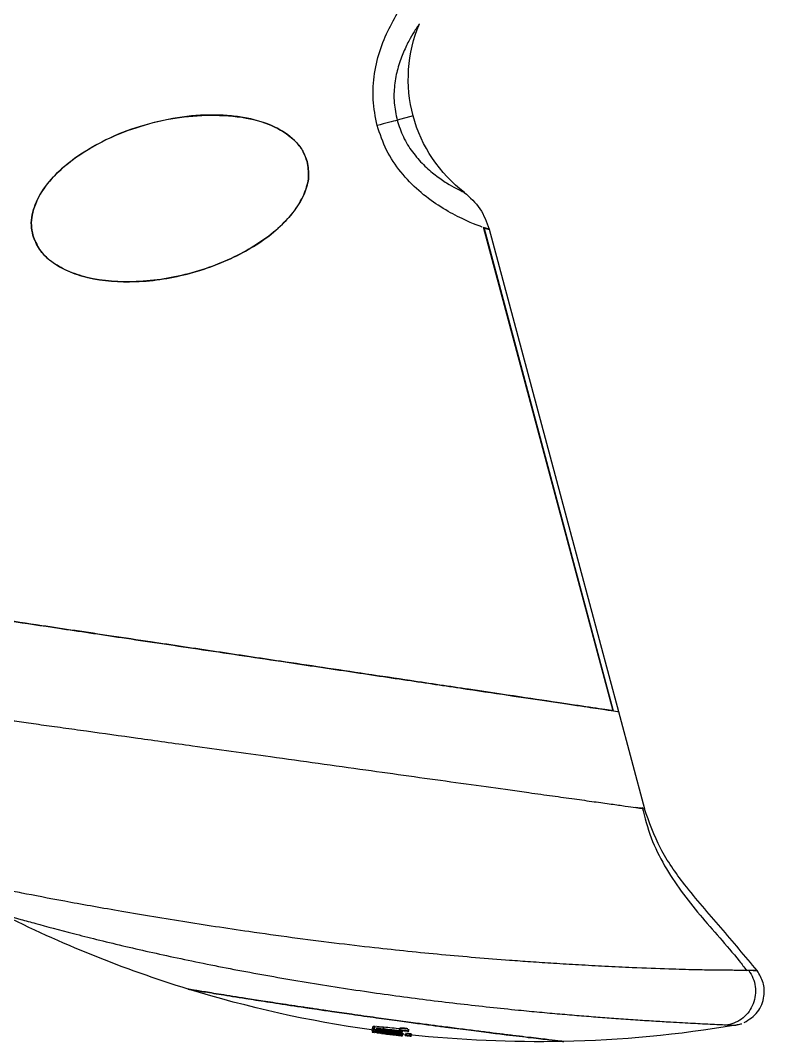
# Model space of a CAD drawing. Header units: millimetres. Extents: x 694231 to 734331, y 4486031 to 4541543.
# Drawn here: x 713340.2297 to 713340.2873, y 4487264.4363 to 4487264.5155 of the extents above; entities that cross this region are included whole.
import ezdxf

# ---------------------------------------------------------------- set-up
doc = ezdxf.new("R2010")
doc.units = ezdxf.units.MM

# ---------------------------------------------------------------- blocks, each defined once
blk = doc.blocks.new('ERER')
at = {"color": 7, "linetype": 'Continuous', "lineweight": 25}
for p, q in [((2599.03894081127, 998.9240622319027), (2599.038953734652, 998.9241104797841)), ((2599.024151932995, 998.9232827581437), (2599.024145289109, 998.9233298297908)), ((2599.024217371289, 998.9232533827297), (2599.024216532208, 998.9232585439447)), ((2599.024234771581, 998.923114696999), (2599.024229789295, 998.9231504633597)), ((2599.024562724841, 998.9231706279587), (2599.024559784224, 998.9231919019396)), ((2599.024625929113, 998.923329188754), (2599.024622059412, 998.9233571299837)), ((2599.025339098223, 998.9234345992885), (2599.025336326104, 998.9234555813133)), ((2599.025378779791, 998.92337633355), (2599.02537096985, 998.9234384035092)), ((2599.026125380908, 998.9235079605099), (2599.026121819148, 998.9235370513982)), ((2599.02631315663, 998.9231981294653), (2599.026330684439, 998.9230497834741)), ((2599.026437622208, 998.9235771090254), (2599.026496624128, 998.9235743867615)), ((2599.026444319662, 998.9234952209594), (2599.026438341985, 998.92354754427)), ((2599.026439489365, 998.9234744240972), (2599.02662995171, 998.9234962208626)), ((2599.02645041737, 998.9231908590158), (2599.026449625695, 998.9231971182373)), ((2599.026467189461, 998.9234276352323), (2599.026513767881, 998.9234255265834)), ((2599.026604157043, 998.9232110148128), (2599.026602863513, 998.9232218512753)), ((2599.027033011473, 998.9236132390853), (2599.027031111214, 998.9236310257007)), ((2599.02716270086, 998.9236477351866), (2599.027162336891, 998.9236519052598)), ((2599.027165454004, 998.9236239187902), (2599.027162990796, 998.9236460531753)), ((2599.02716643074, 998.9236183504692), (2599.027165715394, 998.9236239731747)), ((2599.024212040248, 998.9229054314499), (2599.024201382661, 998.9229200102275)), ((2599.024530789282, 998.923109453482), (2599.024528899565, 998.9231226720319)), ((2599.043225858449, 998.8985258664825), (2599.045238420496, 998.9060395231043)), ((2599.04508123903, 998.9060175751375), (2599.045238420496, 998.9060395231043)), ((2599.032746465107, 998.8609863526552), (2599.042780838965, 998.8984484720012)), ((2599.03279689648, 998.8610106073779), (2599.042826150467, 998.8984536127634)), ((2599.039492975019, 998.8845895983569), (2599.043225858449, 998.8985258664825)), ((2599.033223808467, 998.8611844244151), (2599.039492975019, 998.8845895983569)), ((2599.027324744645, 998.8524091677821), (2599.026087572469, 998.8527405491441))]:
    blk.add_line(p, q, dxfattribs=at)
for centre, radius, start, end in [((2599.037012640356, 998.8318397438318), 0.0922426082718496, 88.80223309985767, 96.2179704178442), ((2599.037012640356, 998.8318397438318), 0.0922426082718498, 80.4513643253437, 88.80223309985767), ((2599.037012640356, 998.8318397438318), 0.09224260827184932, 98.05388712274788, 107.0910783187212), ((2599.037012640356, 998.8318397438318), 0.09239260827184931, 96.84513139074228, 97.85405038602262), ((2599.037012640356, 998.8318397438318), 0.09224260827184945, 107.0910783187212, 116.8354555263635), ((2599.037970569488, 998.8495576936772), 0.01102100000000134, 127.1911801916407, 165.0050905765225), ((2599.037970569488, 998.8495576936772), 0.01102100000000021, 165.0050905765225, 202.7957637363162)]:
    blk.add_arc(centre, radius, start, end, dxfattribs=at)
for points, knots in [([(2599.03894081127, 998.9240622319027), (2599.03888794661, 998.9240551670866), (2599.038780632136, 998.9240408262276), (2599.037911736014, 998.9239364068859), (2599.036760254822, 998.9238026814505), (2599.035569951904, 998.9236622378702), (2599.034585023271, 998.9235431501008), (2599.033530988104, 998.9234122194553), (2599.032415353053, 998.923272661976), (2599.031179209732, 998.9231163867249), (2599.029556044357, 998.9229086158724), (2599.027320181785, 998.922611041445), (2599.025494298415, 998.9223624575559), (2599.024472384096, 998.9222233289937)], [0, 0, 0, 0, 0.1185972335748348, 0.2407509327507579, 0.3671137292148814, 0.4321505815342702, 0.4984663214240399, 0.5569983714059759, 0.6183687483749055, 0.6825813104903989, 0.7496882746321524, 0.859904968202815, 1, 1, 1, 1]), ([(2599.024472384096, 998.9222233289937), (2599.025010302155, 998.9222971706926), (2599.026031733942, 998.9224373861765), (2599.027468153402, 998.9226298208387), (2599.028720899573, 998.9227968730064), (2599.030100882463, 998.9229790964138), (2599.031597782399, 998.923169824604), (2599.033168290839, 998.923366838801), (2599.03485196058, 998.9235769091405), (2599.036518257007, 998.9237746327951), (2599.03791132427, 998.9239364500371), (2599.038780410899, 998.9240409111561), (2599.038887872371, 998.9240551958574), (2599.03894081127, 998.9240622319027)], [0, 0, 0, 0, 0.07384866521742905, 0.1402283810290003, 0.1991284257471105, 0.2505645824791904, 0.339327910663137, 0.4230314762502759, 0.5017155479564214, 0.6328773531028374, 0.7592310152264206, 0.8813904193902863, 1, 1, 1, 1]), ([(2599.024971405621, 998.9234265829681), (2599.024853935857, 998.9234119707457), (2599.024627370081, 998.9233837890691), (2599.024353129775, 998.9233512772893), (2599.024245765207, 998.9233380348827), (2599.024202391105, 998.9233377736973), (2599.024186075335, 998.9233339089304), (2599.024185141962, 998.9233339121148), (2599.024182780813, 998.9233336668545), (2599.02417800737, 998.9233332858005), (2599.024165173366, 998.9233317218128), (2599.024153719549, 998.923330631285), (2599.024145289109, 998.9233298297908)], [0, 0, 0, 0, 0.2535818503435177, 0.4890879064399635, 0.7354245474016167, 0.8663468773747479, 0.8685966971945634, 0.8710689194507582, 0.8762791291411023, 0.8881102296890685, 0.9176452963676985, 0.9999999999999999, 0.9999999999999999, 0.9999999999999999, 0.9999999999999999]), ([(2599.024145289109, 998.9233298297908), (2599.024146790269, 998.9233301711307), (2599.024149472456, 998.9233307796181), (2599.024152050053, 998.9233313934124), (2599.024153185102, 998.9233316639895)], [0, 0, 0, 0, 0.5595967378545563, 1, 1, 1, 1]), ([(2599.024150796006, 998.9232821988096), (2599.024155895199, 998.9232855196498), (2599.024166104376, 998.9232921702874), (2599.024328827787, 998.9233227673958), (2599.02448507189, 998.9233479776822), (2599.024584409098, 998.9233640050775)], [0, 0, 0, 0, 0.2665613104829009, 0.5336914985398534, 1, 1, 1, 1]), ([(2599.024456004981, 998.9232974489183), (2599.024392384207, 998.9232915058133), (2599.024291962151, 998.9232821271643), (2599.024196399776, 998.9232760851323), (2599.02416333406, 998.9232776616157), (2599.024155104166, 998.9232806400621), (2599.024150796006, 998.9232821988096)], [0, 0, 0, 0, 0.3503371949994675, 0.5529909531092022, 0.7659926280962261, 1, 1, 1, 1]), ([(2599.024171732847, 998.9231336801655), (2599.02416780577, 998.9231614274578), (2599.02416079922, 998.9232109292186), (2599.024153849965, 998.923260440315), (2599.024150796006, 998.9232821988096)], [0, 0, 0, 0, 0.5605300316637929, 1, 1, 1, 1]), ([(2599.024153185102, 998.9233316639895), (2599.024161472689, 998.9233330665045), (2599.024174642945, 998.9233352947174), (2599.024217047514, 998.9233418449929), (2599.024273266523, 998.923349678871), (2599.024317178045, 998.9233559005377), (2599.024339982962, 998.9233591319419)], [0, 0, 0, 0, 0.3484789587720543, 0.5538056682002327, 0.7682749200438658, 1, 1, 1, 1]), ([(2599.024215970833, 998.9232647414794), (2599.024260718147, 998.9232708656497), (2599.024340718431, 998.9232818145429), (2599.024420741614, 998.9232926664716), (2599.024456004981, 998.9232974489183)], [0, 0, 0, 0, 0.5593348927406675, 1, 1, 1, 1]), ([(2599.025375900861, 998.923397837831), (2599.025160936274, 998.9233720884308), (2599.024774512588, 998.9233257994773), (2599.02438860245, 998.9232756390268), (2599.024217371289, 998.9232533827297)], [0, 0, 0, 0, 0.5562923110545495, 1, 1, 1, 1]), ([(2599.024219760596, 998.9232337373586), (2599.02464309264, 998.9232874070285), (2599.02538942557, 998.923382028043), (2599.026137569096, 998.9234623242121), (2599.026461353629, 998.9234970757485)], [0, 0, 0, 0, 0.5672161194770162, 0.9999999999999999, 0.9999999999999999, 0.9999999999999999, 0.9999999999999999]), ([(2599.024229789295, 998.9231504633597), (2599.024227726923, 998.9231676240131), (2599.024224046586, 998.9231982552458), (2599.024221069605, 998.9232228997116), (2599.024219760596, 998.9232337373586)], [0, 0, 0, 0, 0.56025883930881, 1, 1, 1, 1]), ([(2599.024559784224, 998.9231919019396), (2599.024498146107, 998.9231842528936), (2599.024388084908, 998.9231705964161), (2599.024278154768, 998.9231566155572), (2599.024229789295, 998.9231504633597)], [0, 0, 0, 0, 0.5600346524715648, 0.9999999999999999, 0.9999999999999999, 0.9999999999999999, 0.9999999999999999]), ([(2599.024262300541, 998.9231078159196), (2599.024298015348, 998.9231171256207), (2599.024354288228, 998.9231317939197), (2599.024467055768, 998.9231547257816), (2599.024584704904, 998.9231744653474), (2599.024669078643, 998.9231876746235), (2599.024713289421, 998.9231945960946)], [0, 0, 0, 0, 0.3508771180453889, 0.5528466635206688, 0.765699765139004, 1, 1, 1, 1]), ([(2599.024339982962, 998.9233591319419), (2599.024348638405, 998.9233603292978), (2599.024364086689, 998.9233624666477), (2599.024380098222, 998.9233646634231), (2599.024387138686, 998.9233656298962)], [0, 0, 0, 0, 0.5602890328804113, 1, 1, 1, 1]), ([(2599.024826292234, 998.9234155938659), (2599.024756383852, 998.9234070036678), (2599.024646618456, 998.9233935157686), (2599.024535515922, 998.9233803366626), (2599.024491060196, 998.9233759539702), (2599.024476056125, 998.9233747806962), (2599.024468161295, 998.9233741635177)], [0, 0, 0, 0, 0.3517389509044581, 0.552281377719145, 0.7644216220559229, 1, 1, 1, 1]), ([(2599.024468161295, 998.9233741635177), (2599.024469746581, 998.9233745346509), (2599.024472579235, 998.923375197615), (2599.024475334921, 998.9233757469237), (2599.024476548962, 998.9233759894313)], [0, 0, 0, 0, 0.5595979661195142, 0.9999999999999999, 0.9999999999999999, 0.9999999999999999, 0.9999999999999999]), ([(2599.024622059412, 998.9233571299837), (2599.024577558526, 998.9233490254464), (2599.024507661391, 998.9233362964661), (2599.024482062257, 998.9233286785937), (2599.024472761257, 998.9233259105943)], [0, 0, 0, 0, 0.6366607328617209, 1, 1, 1, 1]), ([(2599.02447392717, 998.9233247354059), (2599.024474045877, 998.9233235622994), (2599.02447434595, 998.9233205921175), (2599.024493890276, 998.9233201760703), (2599.024505712445, 998.9233199229574)], [0, 0, 0, 0, 0.3951052251517937, 1, 1, 1, 1]), ([(2599.024476548962, 998.9233759894313), (2599.024498037304, 998.92337939676), (2599.024531562695, 998.9233847128536), (2599.024630273954, 998.9233985097775), (2599.024750719452, 998.9234149600227), (2599.024839186991, 998.9234267123967), (2599.024885976653, 998.9234329282941)], [0, 0, 0, 0, 0.3535005573037464, 0.5515187737427363, 0.7628031375992266, 1, 1, 1, 1]), ([(2599.024505712445, 998.9233199229574), (2599.024550371267, 998.9233230674859), (2599.024620609944, 998.9233280119975), (2599.024763191602, 998.9233416607296), (2599.02491311801, 998.9233588038461), (2599.025020847062, 998.923371446092), (2599.025077382804, 998.9233780794913)], [0, 0, 0, 0, 0.351292480538092, 0.5525046150553693, 0.7651571123976179, 1, 1, 1, 1]), ([(2599.024779938448, 998.923177113142), (2599.02473726591, 998.9231700254833), (2599.02467042388, 998.9231589217308), (2599.024594496628, 998.9231438370492), (2599.024556630989, 998.9231328326835), (2599.024538493209, 998.9231261870225), (2599.024528899565, 998.9231226720319)], [0, 0, 0, 0, 0.3524121657770709, 0.5520089047976077, 0.7630448284330698, 1, 1, 1, 1]), ([(2599.026463987632, 998.9234765009533), (2599.026110626885, 998.9234387550242), (2599.025472627109, 998.9233706063582), (2599.024835918441, 998.9232921954949), (2599.024551854994, 998.9232572115651)], [0, 0, 0, 0, 0.5538568361263025, 1, 1, 1, 1]), ([(2599.024551854994, 998.9232572115651), (2599.024553212992, 998.9232459076287), (2599.024555637931, 998.9232257166134), (2599.024558516868, 998.9232022357705), (2599.024559784224, 998.9231919019396)], [0, 0, 0, 0, 0.5598523668236493, 1, 1, 1, 1]), ([(2599.024563738571, 998.9231707266619), (2599.02456274469, 998.9231777795272), (2599.024558682983, 998.9232065985509), (2599.024554793195, 998.9232354337249), (2599.024551854994, 998.9232572115651)], [0, 0, 0, 0, 0.2447123685618088, 1, 1, 1, 1]), ([(2599.024584409098, 998.9233640050775), (2599.024696696401, 998.9233801703201), (2599.024919703702, 998.9234122709756), (2599.025361790971, 998.9234692141945), (2599.025664639475, 998.923504332977), (2599.025855117562, 998.9235264207264)], [0, 0, 0, 0, 0.2734108712864768, 0.5430078430552543, 0.9999999999999999, 0.9999999999999999, 0.9999999999999999, 0.9999999999999999]), ([(2599.025336326104, 998.9234555813133), (2599.025248296839, 998.9234446455247), (2599.025109493311, 998.9234274030348), (2599.024915290086, 998.9234011130071), (2599.024766125986, 998.9233792251442), (2599.024671649238, 998.9233647353101), (2599.024622059412, 998.9233571299837)], [0, 0, 0, 0, 0.3505895857094928, 0.5528031248378632, 0.7652716361219707, 1, 1, 1, 1]), ([(2599.024713289421, 998.9231945960946), (2599.024764410826, 998.923201657897), (2599.024846098517, 998.9232129426715), (2599.024959974844, 998.923227856911), (2599.025055550182, 998.923239297937), (2599.025120093072, 998.9232467701893), (2599.025153324621, 998.9232506179018)], [0, 0, 0, 0, 0.3470354889922152, 0.5545335915761447, 0.770639839480178, 1, 1, 1, 1]), ([(2599.025138272829, 998.9232220679336), (2599.025097545315, 998.9232174537517), (2599.025032475267, 998.9232100812342), (2599.02494001903, 998.9231987880888), (2599.024861190527, 998.9231882588879), (2599.024807588776, 998.9231809067437), (2599.024779938448, 998.923177113142)], [0, 0, 0, 0, 0.3468089975295391, 0.5540940641509448, 0.7699811623107599, 1, 1, 1, 1]), ([(2599.024789307179, 998.9231079624157), (2599.024789155819, 998.9231092370741), (2599.024786413863, 998.9231322981565), (2599.024783084165, 998.9231553429044), (2599.024779938448, 998.923177113142)], [0, 0, 0, 0, 0.0552835505586968, 1, 1, 1, 1]), ([(2599.025745128854, 998.9235304578517), (2599.025584057122, 998.923510261771), (2599.025261919893, 998.9234698689269), (2599.02497149948, 998.9234336850943), (2599.024826292234, 998.9234155938659)], [0, 0, 0, 0, 0.5000094592392899, 1, 1, 1, 1]), ([(2599.024885976653, 998.9234329282941), (2599.025059953433, 998.9234557129015), (2599.025407872464, 998.9235012785299), (2599.025716686487, 998.9235387219393), (2599.025871078307, 998.9235574412958)], [0, 0, 0, 0, 0.5000493888129287, 1, 1, 1, 1]), ([(2599.026047222579, 998.9235617230062), (2599.025852925747, 998.9235373941325), (2599.025494205087, 998.9234924766586), (2599.025135721028, 998.9234472934152), (2599.024971405621, 998.9234265829681)], [0, 0, 0, 0, 0.5416382079006301, 1, 1, 1, 1]), ([(2599.02649115548, 998.9232544877602), (2599.026217620665, 998.9232272457535), (2599.025725241963, 998.923178209895), (2599.025233613943, 998.9231230778385), (2599.025015103983, 998.923098574268)], [0, 0, 0, 0, 0.5555380233419196, 1, 1, 1, 1]), ([(2599.025045659497, 998.9231343233965), (2599.025316644372, 998.9231646021206), (2599.025796760935, 998.9232182473872), (2599.026277577266, 998.9232660993699), (2599.026487014209, 998.9232869435615)], [0, 0, 0, 0, 0.5644140186095294, 0.9999999999999999, 0.9999999999999999, 0.9999999999999999, 0.9999999999999999]), ([(2599.025074261112, 998.923402363852), (2599.025129623838, 998.9234091534815), (2599.025228480125, 998.9234212766022), (2599.025327433435, 998.9234331703527), (2599.02537096985, 998.9234384035092)], [0, 0, 0, 0, 0.5600312614940688, 1, 1, 1, 1]), ([(2599.025077382804, 998.9233780794913), (2599.025076731764, 998.923382941541), (2599.025075569282, 998.9233916212099), (2599.025074660874, 998.9233990816407), (2599.025074261112, 998.923402363852)], [0, 0, 0, 0, 0.5600136961404794, 1, 1, 1, 1]), ([(2599.026477411396, 998.9233662777257), (2599.026229176952, 998.9233408542877), (2599.025782503933, 998.9232951061006), (2599.025336440845, 998.923244534519), (2599.025138272829, 998.9232220679336)], [0, 0, 0, 0, 0.5557401586823033, 1, 1, 1, 1]), ([(2599.025148355217, 998.9231454447673), (2599.025147879389, 998.9231491926222), (2599.025144635981, 998.9231747466632), (2599.025141202772, 998.9232002804578), (2599.025138272829, 998.9232220679336)], [0, 0, 0, 0, 0.1466684804025591, 1, 1, 1, 1]), ([(2599.025153324621, 998.9232506179018), (2599.025401513458, 998.9232788939973), (2599.025841441488, 998.9233290158173), (2599.026281948507, 998.9233741793734), (2599.026473940116, 998.9233938634394)], [0, 0, 0, 0, 0.5641577016664515, 1, 1, 1, 1]), ([(2599.026121819148, 998.9235370513982), (2599.026070441097, 998.9235331910194), (2599.02596715292, 998.9235254281564), (2599.025689807716, 998.9234963475774), (2599.025472976085, 998.9234713401589), (2599.025336326104, 998.9234555813133)], [0, 0, 0, 0, 0.2679366002144368, 0.5386440767355185, 1, 1, 1, 1]), ([(2599.02537096985, 998.9234384035092), (2599.025371720139, 998.9234316202605), (2599.025373060637, 998.9234195055078), (2599.025375032676, 998.9234044601366), (2599.025375900861, 998.923397837831)], [0, 0, 0, 0, 0.5598263761827967, 1, 1, 1, 1]), ([(2599.025715989965, 998.9234566877501), (2599.025770698473, 998.9234637464072), (2599.025856714602, 998.9234748432884), (2599.025967373375, 998.9234900368598), (2599.026041693258, 998.9235021242009), (2599.026085410634, 998.9235095174606), (2599.0261083243, 998.9235133930696)], [0, 0, 0, 0, 0.3515737447690402, 0.552767697577126, 0.7655916787009144, 0.9999999999999999, 0.9999999999999999, 0.9999999999999999, 0.9999999999999999]), ([(2599.025717830489, 998.9234405224729), (2599.025717518719, 998.9234436577036), (2599.025716962084, 998.9234492536949), (2599.025716286944, 998.9234544174005), (2599.025715989965, 998.9234566877501)], [0, 0, 0, 0, 0.5602438994069346, 1, 1, 1, 1]), ([(2599.026438341985, 998.92354754427), (2599.026403140345, 998.9235403678883), (2599.026333277925, 998.9235261259628), (2599.026067671863, 998.9234873236644), (2599.025854372748, 998.9234587882772), (2599.025717830489, 998.9234405224729)], [0, 0, 0, 0, 0.2676490943681212, 0.5311882799188969, 0.9999999999999999, 0.9999999999999999, 0.9999999999999999, 0.9999999999999999]), ([(2599.026172588157, 998.9235883682097), (2599.026168788852, 998.9235875791227), (2599.026161303285, 998.9235860239829), (2599.026117648548, 998.9235798579343), (2599.025989715475, 998.9235625204974), (2599.02584511328, 998.9235435652388), (2599.025745128854, 998.9235304578517)], [0, 0, 0, 0, 0.1184495345916378, 0.2333859349666234, 0.4699295020112036, 1, 1, 1, 1]), ([(2599.025855117562, 998.9235264207264), (2599.025942573221, 998.9235356619455), (2599.026081352459, 998.9235503262087), (2599.026244942521, 998.9235650435783), (2599.026348317226, 998.9235725581616), (2599.026407132274, 998.9235755549876), (2599.026437622208, 998.9235771090254)], [0, 0, 0, 0, 0.3490572284590165, 0.5539028429573999, 0.7687410123782294, 1, 1, 1, 1]), ([(2599.025871078307, 998.9235574412958), (2599.025932448093, 998.9235646488229), (2599.026029045584, 998.9235759937737), (2599.026125558558, 998.9235865527701), (2599.026162263954, 998.9235898224629), (2599.026174114612, 998.9235902626968), (2599.02618031529, 998.9235904934743)], [0, 0, 0, 0, 0.3511156715344136, 0.5526622982627831, 0.7659345673727862, 1, 1, 1, 1]), ([(2599.026000839949, 998.9235737765387), (2599.026016304454, 998.9235756321146), (2599.02604395304, 998.9235789483332), (2599.026070843101, 998.9235821547542), (2599.026082692934, 998.9235835686799)], [0, 0, 0, 0, 0.5593281439738582, 1, 1, 1, 1]), ([(2599.026499998393, 998.9236256860576), (2599.02648713294, 998.9236232310701), (2599.026461204995, 998.9236182830416), (2599.026293647235, 998.9235954505617), (2599.026142747624, 998.9235747966634), (2599.026047222579, 998.9235617230062)], [0, 0, 0, 0, 0.2654779284335739, 0.5350213362173123, 1, 1, 1, 1]), ([(2599.026082692934, 998.9235835686799), (2599.02615200568, 998.9235916984017), (2599.026290750188, 998.9236079713819), (2599.026428264323, 998.923622576629), (2599.026476683943, 998.9236257228263), (2599.026507203485, 998.9236277053167)], [0, 0, 0, 0, 0.2695606323523333, 0.5395862243834098, 1, 1, 1, 1]), ([(2599.0261083243, 998.9235133930696), (2599.026134152768, 998.9235191082125), (2599.026172428843, 998.9235275788379), (2599.026177509625, 998.923532170319), (2599.026179162039, 998.9235336637947)], [0, 0, 0, 0, 0.6747984726196768, 1, 1, 1, 1]), ([(2599.026180914191, 998.9235346754132), (2599.026175575095, 998.9235355911312), (2599.026164428883, 998.9235375034999), (2599.026136415115, 998.9235372064961), (2599.026121819148, 998.9235370513982)], [0, 0, 0, 0, 0.4789746957531063, 1, 1, 1, 1]), ([(2599.02618031529, 998.9235904934743), (2599.026178903339, 998.9235900917096), (2599.026176380652, 998.9235893723765), (2599.026173747305, 998.9235886757727), (2599.026172588157, 998.9235883682097)], [0, 0, 0, 0, 0.5597568332569984, 1, 1, 1, 1]), ([(2599.026285602816, 998.9231828021271), (2599.026290938424, 998.9231875257725), (2599.02630202079, 998.9231973368355), (2599.026386415581, 998.9232174653445), (2599.026496081598, 998.9232377536783), (2599.026629249136, 998.9232568256724), (2599.026766263411, 998.9232695191383), (2599.02687809056, 998.9232744152637), (2599.026963901218, 998.9232731707334), (2599.026979690013, 998.9232660933038), (2599.026987470494, 998.9232626073161)], [0, 0, 0, 0, 0.1171888695635296, 0.2434086460758232, 0.3726074823578341, 0.4971896146831666, 0.6190485414023731, 0.746109588527726, 0.8748915915332104, 0.9999999999999999, 0.9999999999999999, 0.9999999999999999, 0.9999999999999999]), ([(2599.026987470494, 998.9232626073161), (2599.026982124063, 998.9232576861494), (2599.026971239377, 998.9232476681193), (2599.02688690277, 998.9232271389812), (2599.026776081257, 998.9232068096627), (2599.026641316093, 998.9231882327347), (2599.026506013619, 998.923176213181), (2599.026395691709, 998.9231717915749), (2599.026309837212, 998.9231729668895), (2599.026293499153, 998.9231795970913), (2599.026285602816, 998.9231828021271)], [0, 0, 0, 0, 0.1234230760763601, 0.2512668252615838, 0.3792966799182008, 0.502233866360637, 0.6246455772939343, 0.7526765587532213, 0.8804652842597662, 1, 1, 1, 1]), ([(2599.026285602816, 998.9231828021271), (2599.02628878428, 998.9231551222529), (2599.026294465602, 998.9231056871702), (2599.026300322972, 998.9230562661445), (2599.02630290044, 998.923034517792)], [0, 0, 0, 0, 0.5599257703087035, 1, 1, 1, 1]), ([(2599.026502026007, 998.9235705940399), (2599.026502994666, 998.9235701558807), (2599.026507628324, 998.9235680587547), (2599.026481584302, 998.9235596507506), (2599.026453080742, 998.9235516705171), (2599.026438341985, 998.92354754427)], [0, 0, 0, 0, 0.1131775820822175, 0.541445597899421, 1, 1, 1, 1]), ([(2599.02644729796, 998.9232169939395), (2599.026519529379, 998.9232253420109), (2599.026648570581, 998.9232402560027), (2599.026777668964, 998.9232546610317), (2599.026834504014, 998.9232610019922)], [0, 0, 0, 0, 0.5597548982225642, 1, 1, 1, 1]), ([(2599.026448577208, 998.9232070251833), (2599.026448338957, 998.9232089066057), (2599.026447913731, 998.923212263761), (2599.026447485922, 998.9232155495357), (2599.02644729796, 998.9232169939395)], [0, 0, 0, 0, 0.5604332377358864, 0.9999999999999999, 0.9999999999999999, 0.9999999999999999, 0.9999999999999999]), ([(2599.026602620867, 998.9232246313242), (2599.026573851066, 998.9232213597186), (2599.026522499834, 998.9232155215196), (2599.026471155644, 998.9232096202228), (2599.026448577208, 998.9232070251833)], [0, 0, 0, 0, 0.5602518913213276, 1, 1, 1, 1]), ([(2599.026449625695, 998.9231971182373), (2599.026478259484, 998.9232017522087), (2599.026529321517, 998.9232100146654), (2599.026580419345, 998.9232182389027), (2599.026602863513, 998.9232218512753)], [0, 0, 0, 0, 0.5607598740064296, 1, 1, 1, 1]), ([(2599.026451056879, 998.9231858746685), (2599.026450795318, 998.9231879528822), (2599.026450328291, 998.9231916598754), (2599.026449840241, 998.9231954514831), (2599.026449625695, 998.9231971182373)], [0, 0, 0, 0, 0.5603712666015872, 1, 1, 1, 1]), ([(2599.026620685037, 998.9232137446106), (2599.026589006454, 998.9232085232561), (2599.026532441506, 998.9231991974343), (2599.026475922666, 998.9231899451563), (2599.026451056879, 998.9231858746685)], [0, 0, 0, 0, 0.560040496129995, 1, 1, 1, 1]), ([(2599.02651916943, 998.9234217349372), (2599.026520130506, 998.9234212514192), (2599.026524720704, 998.9234189418186), (2599.026498361598, 998.9234109894333), (2599.026470101054, 998.9234028779583), (2599.026455485146, 998.9233986832631)], [0, 0, 0, 0, 0.1133520565881285, 0.5414403801362208, 1, 1, 1, 1]), ([(2599.026461353629, 998.9234970757485), (2599.026461804749, 998.9234933236514), (2599.02646260975, 998.9234866234898), (2599.026463566536, 998.9234795933952), (2599.026463987632, 998.9234765009533)], [0, 0, 0, 0, 0.5599623331355174, 1, 1, 1, 1]), ([(2599.026473417944, 998.9233937564819), (2599.026472729034, 998.9233994935439), (2599.026469419358, 998.9234270596661), (2599.026466388164, 998.9234546509124), (2599.026463987632, 998.9234765009533)], [0, 0, 0, 0, 0.2081040710635551, 1, 1, 1, 1]), ([(2599.026473940116, 998.9233938634394), (2599.02647464962, 998.9233887626017), (2599.026475916511, 998.9233796521509), (2599.026476954551, 998.9233703650613), (2599.026477411396, 998.9233662777257)], [0, 0, 0, 0, 0.5599482064186873, 1, 1, 1, 1]), ([(2599.026486492037, 998.923286836604), (2599.026485931423, 998.9232915105421), (2599.026482759043, 998.9233179706512), (2599.026479826191, 998.9233444643437), (2599.026477411396, 998.9233662777257)], [0, 0, 0, 0, 0.1766495378647186, 1, 1, 1, 1]), ([(2599.026487014209, 998.9232869435615), (2599.026487793233, 998.9232809651578), (2599.026489184623, 998.9232702880938), (2599.026490553279, 998.9232593169821), (2599.02649115548, 998.9232544877602)], [0, 0, 0, 0, 0.5598239675510756, 1, 1, 1, 1]), ([(2599.026507203485, 998.9236277053167), (2599.026505872188, 998.9236273194656), (2599.026503495281, 998.9236266301953), (2599.026501066885, 998.9236259744621), (2599.026499998393, 998.9236256860576)], [0, 0, 0, 0, 0.5600311083521696, 0.9999999999999999, 0.9999999999999999, 0.9999999999999999, 0.9999999999999999]), ([(2599.026517110957, 998.9234767108218), (2599.026513833588, 998.9235045210374), (2599.026507983505, 998.9235541632395), (2599.026502437616, 998.9236038394754), (2599.026499998393, 998.9236256860576)], [0, 0, 0, 0, 0.5602217468574191, 1, 1, 1, 1]), ([(2599.026522471635, 998.9234220835576), (2599.026519562656, 998.9234469210892), (2599.0265137485, 998.9234965674902), (2599.026508154642, 998.9235462388034), (2599.026505358956, 998.9235710588242)], [0, 0, 0, 0, 0.5002915813531368, 0.9999999999999999, 0.9999999999999999, 0.9999999999999999, 0.9999999999999999]), ([(2599.026524316164, 998.9234787300501), (2599.026521038681, 998.9235065402966), (2599.026515188713, 998.9235561824677), (2599.026509642363, 998.923605858827), (2599.026507203485, 998.9236277053167)], [0, 0, 0, 0, 0.5602269790488185, 1, 1, 1, 1]), ([(2599.026524316164, 998.9234787300501), (2599.026522858778, 998.9234783779725), (2599.026520254992, 998.9234777474979), (2599.026518071882, 998.9234770270513), (2599.026517110957, 998.9234767108218)], [0, 0, 0, 0, 0.5596800036808457, 0.9999999999999999, 0.9999999999999999, 0.9999999999999999, 0.9999999999999999]), ([(2599.026602863513, 998.9232218512753), (2599.026602843245, 998.9232223404777), (2599.02660280702, 998.9232232101128), (2599.026602677588, 998.9232241985064), (2599.026602620867, 998.9232246313242)], [0, 0, 0, 0, 0.562313141978618, 1, 1, 1, 1]), ([(2599.02668759953, 998.923213840385), (2599.02667773812, 998.9232132424942), (2599.026661360851, 998.9232122484634), (2599.026635089615, 998.9232116969836), (2599.026626519936, 998.9232129152689), (2599.026620685037, 998.9232137446106)], [0, 0, 0, 0, 0.3256649816957859, 0.5408567116297643, 1, 1, 1, 1]), ([(2599.026789021702, 998.9232266584334), (2599.026773047727, 998.9232240310116), (2599.026741142447, 998.9232187825098), (2599.026705431338, 998.9232154864055), (2599.02668759953, 998.923213840385)], [0, 0, 0, 0, 0.500679870601674, 0.9999999999999999, 0.9999999999999999, 0.9999999999999999, 0.9999999999999999]), ([(2599.02677333978, 998.9235855448158), (2599.026757288843, 998.9235855414995), (2599.026731785047, 998.9235855357875), (2599.026716119378, 998.9235878540667), (2599.026720268878, 998.9235917926097), (2599.026728712949, 998.9235949362608), (2599.026733099171, 998.9235965702421)], [0, 0, 0, 0, 0.3486734027181073, 0.554016565136858, 0.7683486692554031, 1, 1, 1, 1]), ([(2599.026718392766, 998.923588660909), (2599.026721224725, 998.9235638449946), (2599.026726885534, 998.9235142416428), (2599.026732326357, 998.9234646113205), (2599.026735044746, 998.9234398100298)], [0, 0, 0, 0, 0.5003051731926746, 1, 1, 1, 1]), ([(2599.026733099171, 998.9235965702421), (2599.026748478066, 998.9235997035981), (2599.026772513899, 998.9236046006156), (2599.026833339512, 998.9236138633256), (2599.026902628717, 998.9236225492753), (2599.02695276829, 998.923628626127), (2599.026979248597, 998.9236318356741)], [0, 0, 0, 0, 0.3531323561214094, 0.5519034297936416, 0.7633488761081858, 1, 1, 1, 1]), ([(2599.026789960883, 998.9234365768207), (2599.026774399268, 998.9234366941974), (2599.026749683492, 998.9234368812141), (2599.026734555692, 998.9234382053639), (2599.026735826911, 998.9234395768287), (2599.026736027502, 998.9234397926307)], [0, 0, 0, 0, 0.5887248851781731, 0.9350457293176874, 0.9999999999999999, 0.9999999999999999, 0.9999999999999999, 0.9999999999999999]), ([(2599.027166628623, 998.9236163238671), (2599.027110735841, 998.9236110781709), (2599.027022464803, 998.9236027948367), (2599.026912948118, 998.9235936219247), (2599.02683925504, 998.923589083372), (2599.026795966024, 998.9235867596492), (2599.02677333978, 998.9235855448158)], [0, 0, 0, 0, 0.3502648484337397, 0.5531713915369842, 0.76644994186034, 1, 1, 1, 1]), ([(2599.026789960883, 998.9234365768207), (2599.026786749677, 998.9234643663526), (2599.026781014086, 998.9235140005953), (2599.026775685353, 998.9235636798772), (2599.02677333978, 998.9235855448158)], [0, 0, 0, 0, 0.5598732474984853, 1, 1, 1, 1]), ([(2599.026835960021, 998.9232443226514), (2599.02683541744, 998.9232427540438), (2599.026834511924, 998.9232401364023), (2599.026823093669, 998.9232345214591), (2599.026802791739, 998.923229836697), (2599.026789021702, 998.9232266584334)], [0, 0, 0, 0, 0.3245920072922184, 0.5419083106749716, 0.9999999999999999, 0.9999999999999999, 0.9999999999999999, 0.9999999999999999]), ([(2599.027182726978, 998.9234672490688), (2599.027126933029, 998.9234619926968), (2599.027038795236, 998.9234536884819), (2599.026929301317, 998.9234447908505), (2599.026855649512, 998.9234400023175), (2599.026812492425, 998.9234377518592), (2599.026789960883, 998.9234365768207)], [0, 0, 0, 0, 0.3501158797121328, 0.5530752927610839, 0.7666685956816716, 1, 1, 1, 1]), ([(2599.026834504014, 998.9232610019922), (2599.026834719255, 998.9232578975534), (2599.026835104104, 998.9232523485634), (2599.026835698146, 998.9232467761204), (2599.026835960021, 998.9232443226514)], [0, 0, 0, 0, 0.5596095063900748, 0.9999999999999999, 0.9999999999999999, 0.9999999999999999, 0.9999999999999999]), ([(2599.026937424419, 998.9236139133054), (2599.026936969085, 998.9236132869005), (2599.026935694709, 998.9236115332118), (2599.026945354758, 998.9236109015571), (2599.026951565143, 998.9236104958925)], [0, 0, 0, 0, 0.3570535915288031, 1, 1, 1, 1]), ([(2599.027031111214, 998.9236310257007), (2599.027003928017, 998.9236269391363), (2599.026961539733, 998.9236205671479), (2599.026943803145, 998.923616392835), (2599.026937440981, 998.923614896162)], [0, 0, 0, 0, 0.6412893403165242, 0.9999999999999999, 0.9999999999999999, 0.9999999999999999, 0.9999999999999999]), ([(2599.026951565143, 998.9236104958925), (2599.026964890776, 998.9236105005699), (2599.026985836903, 998.9236105087518), (2599.02703759862, 998.9236133392961), (2599.027097941571, 998.9236181166827), (2599.027142387873, 998.9236219569138), (2599.027165715394, 998.9236239731747)], [0, 0, 0, 0, 0.3515008782103962, 0.5525049470364899, 0.7651348208312049, 1, 1, 1, 1]), ([(2599.026975754715, 998.9230981524834), (2599.026973010879, 998.9231229122131), (2599.026967527714, 998.9231723968973), (2599.026962001301, 998.923221875394), (2599.026959240275, 998.9232465962873)], [0, 0, 0, 0, 0.5003682063698937, 1, 1, 1, 1]), ([(2599.026979248597, 998.9236318356741), (2599.027012204971, 998.9236355932028), (2599.027073027959, 998.9236425285795), (2599.027134275787, 998.9236489591935), (2599.027162336891, 998.9236519052598)], [0, 0, 0, 0, 0.5418414518754975, 1, 1, 1, 1]), ([(2599.027162990796, 998.9236460531753), (2599.027138492711, 998.9236434549798), (2599.027093235132, 998.9236386542124), (2599.027050645956, 998.9236334240301), (2599.027031111214, 998.9236310257007)], [0, 0, 0, 0, 0.5413121012292174, 1, 1, 1, 1]), ([(2599.027162641224, 998.9236493555111), (2599.027162655026, 998.9236491020291), (2599.027162720863, 998.9236478937194), (2599.027162871614, 998.9236468660474), (2599.027162990796, 998.9236460531753)], [0, 0, 0, 0, 0.2099456981774407, 0.9999999999999999, 0.9999999999999999, 0.9999999999999999, 0.9999999999999999]), ([(2599.027165715394, 998.9236239731747), (2599.027165788749, 998.9236225436722), (2599.027165919978, 998.9236199899381), (2599.027166411644, 998.9236174443128), (2599.027166628623, 998.9236163238671)], [0, 0, 0, 0, 0.5597020848679762, 1, 1, 1, 1]), ([(2599.027182726978, 998.9234672490688), (2599.027179739344, 998.92349507942), (2599.027174404031, 998.9235447732992), (2599.027169004217, 998.9235944627347), (2599.027166628623, 998.9236163238671)], [0, 0, 0, 0, 0.5600269849257099, 1, 1, 1, 1]), ([(2599.024234496114, 998.9231293333524), (2599.02423148718, 998.9231291194337), (2599.024202304184, 998.9231270484752), (2599.024186510254, 998.9231296647168), (2599.024176809831, 998.9231323005299), (2599.024171732847, 998.9231336801655)], [0, 0, 0, 0, 0.05194735409955417, 0.5038498012501983, 0.9999999999999999, 0.9999999999999999, 0.9999999999999999, 0.9999999999999999]), ([(2599.024191240962, 998.9230535440015), (2599.024185354613, 998.9230580865104), (2599.024175981547, 998.9230653203311), (2599.024187606868, 998.92307869917), (2599.024219467492, 998.9230925461181), (2599.024247672298, 998.9231026007056), (2599.024262300541, 998.9231078159196)], [0, 0, 0, 0, 0.3479665034618559, 0.5540899377385102, 0.7687285577718853, 1, 1, 1, 1]), ([(2599.024180583376, 998.9230681227791), (2599.024183984538, 998.9230434249198), (2599.024190785808, 998.922994035407), (2599.02419785087, 998.922944684826), (2599.024201382661, 998.9229200102275)], [0, 0, 0, 0, 0.500055262716468, 0.9999999999999999, 0.9999999999999999, 0.9999999999999999, 0.9999999999999999]), ([(2599.024360947397, 998.9230411617834), (2599.024331477326, 998.9230409715028), (2599.024284499787, 998.923040670448), (2599.024235379726, 998.9230431251931), (2599.024209847605, 998.9230477999248), (2599.024197589006, 998.9230515839954), (2599.024191240962, 998.9230535440015)], [0, 0, 0, 0, 0.3477707214813366, 0.5543761921680255, 0.7692329166622186, 0.9999999999999999, 0.9999999999999999, 0.9999999999999999, 0.9999999999999999]), ([(2599.024212040248, 998.9229054314499), (2599.024208166337, 998.9229330450388), (2599.0242012398, 998.9229824138037), (2599.024194299445, 998.9230317862697), (2599.024191240962, 998.9230535440015)], [0, 0, 0, 0, 0.5593002279072867, 1, 1, 1, 1]), ([(2599.024381516267, 998.9228931109493), (2599.024352007111, 998.922892935087), (2599.024305000077, 998.9228926547675), (2599.024256236388, 998.9228949923361), (2599.024230613645, 998.9228996982526), (2599.024218379326, 998.9229034748324), (2599.024212040248, 998.9229054314499)], [0, 0, 0, 0, 0.3479687502343846, 0.5542968519510558, 0.7690604498584981, 1, 1, 1, 1]), ([(2599.025015103983, 998.923098574268), (2599.024928560346, 998.9230888903144), (2599.024791334302, 998.923073536542), (2599.024613779828, 998.9230565637654), (2599.024483837196, 998.9230479788723), (2599.024403057755, 998.9230434981157), (2599.024360947397, 998.9230411617834)], [0, 0, 0, 0, 0.3491061157048872, 0.5535509248653694, 0.7672658096022711, 1, 1, 1, 1]), ([(2599.024381516267, 998.9228931109493), (2599.024377636714, 998.9229207606049), (2599.024370713253, 998.9229700989271), (2599.024363929683, 998.923019460991), (2599.024360947397, 998.9230411617834)], [0, 0, 0, 0, 0.5603810459688103, 1, 1, 1, 1]), ([(2599.025034659368, 998.9229504256522), (2599.024948207606, 998.9229406746363), (2599.024811210101, 998.9229252231187), (2599.024633803956, 998.9229085986177), (2599.024504155286, 998.9228998234217), (2599.024423541019, 998.9228954119612), (2599.024381516267, 998.9228931109493)], [0, 0, 0, 0, 0.3493368238941292, 0.5535838738143123, 0.7672825506704962, 1, 1, 1, 1]), ([(2599.024528899565, 998.9231226720319), (2599.024521894959, 998.9231171919242), (2599.024510793507, 998.9231085075379), (2599.024524183682, 998.9231002796644), (2599.024561596711, 998.9230969542593), (2599.024594227553, 998.9230960362823), (2599.02461123394, 998.9230955585749)], [0, 0, 0, 0, 0.3492344315808044, 0.5535311646818561, 0.7673104063699733, 1, 1, 1, 1]), ([(2599.02461123394, 998.9230955585749), (2599.024654079052, 998.9230981048648), (2599.024722125605, 998.9231021496824), (2599.024832599564, 998.9231112754908), (2599.024935856214, 998.9231220343463), (2599.025008130026, 998.9231301232525), (2599.025045659497, 998.9231343233965)], [0, 0, 0, 0, 0.3487655079492299, 0.5539085386213858, 0.7683588064166325, 1, 1, 1, 1]), ([(2599.025034659368, 998.9229504256522), (2599.025030925447, 998.9229780688804), (2599.025024258277, 998.923027433334), (2599.025017901174, 998.9230768371597), (2599.025015103983, 998.923098574268)], [0, 0, 0, 0, 0.5600097223282674, 1, 1, 1, 1]), ([(2599.02632622649, 998.923087507386), (2599.026113794744, 998.9230663536724), (2599.025682938092, 998.9230234498737), (2599.025252747024, 998.9229749909993), (2599.025034659368, 998.9229504256522)], [0, 0, 0, 0, 0.4930446166629269, 1, 1, 1, 1]), ([(2599.02630290044, 998.923034517792), (2599.026310919577, 998.9230312759147), (2599.02632749269, 998.9230245778162), (2599.026412683133, 998.9230235951803), (2599.026523110701, 998.9230280684563), (2599.026658451027, 998.9230396957886), (2599.026792067899, 998.9230583443282), (2599.026905692919, 998.9230790600781), (2599.026952403765, 998.9230919435416), (2599.026975555028, 998.9230983293819)], [0, 0, 0, 0, 0.1368542533616075, 0.2828311644871263, 0.429324444313278, 0.5694449448878421, 0.7099973758226581, 0.8562644025801291, 1, 1, 1, 1]), ([(2599.05332394301, 998.9185711195279), (2599.053441425216, 998.9187618752718), (2599.053676542169, 998.9191436341906), (2599.053834989292, 998.919809977913), (2599.053844679884, 998.9204908109955), (2599.053685404033, 998.921155275579), (2599.053358269444, 998.9217510298218), (2599.052897206101, 998.9222389569366), (2599.052337922527, 998.9226115191683), (2599.05191249764, 998.9227225781054), (2599.051699945082, 998.922778064748)], [0, 0, 0, 0, 0.1249233362369428, 0.2500086951136294, 0.3751065016966278, 0.5000982900233648, 0.6250456531124563, 0.7501073034621014, 0.8751476730013611, 1, 1, 1, 1]), ([(2599.052314167584, 998.9228043381872), (2599.052440361418, 998.9227778673289), (2599.052665622527, 998.9227306178207), (2599.05287677071, 998.9226394800447), (2599.052969630211, 998.9225993970348)], [0, 0, 0, 0, 0.5602134963136505, 1, 1, 1, 1]), ([(2599.052969630211, 998.9225993970348), (2599.053347037668, 998.9223547713984), (2599.05410093212, 998.9218661151892), (2599.054563604073, 998.9206507177606), (2599.054503853111, 998.9194847482052), (2599.054146094312, 998.918879621107), (2599.053967322585, 998.9185772399978)], [0, 0, 0, 0, 0.2797969180324673, 0.5589115289047146, 0.779588528882224, 1, 1, 1, 1]), ([(2599.024472384096, 998.9222233289937), (2599.023835112655, 998.9221350646338), (2599.022679725656, 998.9219750383613), (2599.021329041951, 998.9217835947171), (2599.020439818795, 998.9216531036901), (2599.019908569187, 998.9215740884197), (2599.019467747346, 998.9215076431866), (2599.018577631177, 998.9213747631834), (2599.017291477306, 998.9211837489801), (2599.015716881307, 998.9209427775073), (2599.014052578766, 998.920681033895), (2599.012719995035, 998.9204700047829), (2599.011701953948, 998.9203050883182), (2599.010853792595, 998.920165719433), (2599.010078479426, 998.9200385092447), (2599.00996126865, 998.9200186305421), (2599.009903346249, 998.9200088073998)], [0, 0, 0, 0, 0.08706088920593948, 0.1578433100138052, 0.1871316558581298, 0.2123406928029036, 0.2334749988195324, 0.2505313435593767, 0.3415439044393515, 0.4252997536868235, 0.5018399672516174, 0.6303799944449392, 0.6915764475216492, 0.750757219559857, 0.876830464881552, 1, 1, 1, 1]), ([(2599.009903346249, 998.9200088073998), (2599.009958967741, 998.9200182319125), (2599.010042913843, 998.9200324561439), (2599.0105568874, 998.9201171029483), (2599.011233248802, 998.9202280669864), (2599.012177163799, 998.9203827170963), (2599.013341784925, 998.9205686111986), (2599.014251120268, 998.9207121202102), (2599.015143870963, 998.9208526658009), (2599.015995472706, 998.9209852338358), (2599.016938511262, 998.9211293542505), (2599.017973308343, 998.9212855204144), (2599.018964848261, 998.9214321490608), (2599.019991342212, 998.9215866749865), (2599.021146854724, 998.9217577134715), (2599.022679331843, 998.9219751231126), (2599.02383493136, 998.9221350894995), (2599.024472384096, 998.9222233289937)], [0, 0, 0, 0, 0.1231168865528164, 0.185812316181912, 0.2493604566092805, 0.3695138940846826, 0.4327819493612136, 0.4982202119521013, 0.5432630346964461, 0.5909009311824632, 0.6411621416547902, 0.6940424852751513, 0.749556957088729, 0.7877196299213203, 0.8421793278904225, 0.9129427894572296, 1, 1, 1, 1]), ([(2599.045071630498, 998.9059116700257), (2599.045272444479, 998.9067164922368), (2599.045661137028, 998.908274294305), (2599.046738620284, 998.9104398927093), (2599.048047225119, 998.9124199890687), (2599.049978629883, 998.914862378886), (2599.051826679039, 998.9168466367056), (2599.052968277396, 998.918325555689), (2599.053165767667, 998.9185813994036)], [0, 0, 0, 0, 0.1734916381786684, 0.3358081476769881, 0.4915068977748903, 0.6434485265880536, 0.9383184909403954, 1, 1, 1, 1]), ([(2599.053967322585, 998.9185772399978), (2599.053033063364, 998.9174603796506), (2599.051165126426, 998.9152273532567), (2599.048500947594, 998.9122151835484), (2599.046362545404, 998.9091855891896), (2599.045611878736, 998.9070847129758), (2599.045238420496, 998.9060395231043)], [0, 0, 0, 0, 0.2836619547416222, 0.5671473506131511, 0.7846552354820399, 1, 1, 1, 1]), ([(2599.04266072164, 998.905680600919), (2599.043046484754, 998.9057343204494), (2599.043817923975, 998.9058417443101), (2599.04431472074, 998.9059108857676), (2599.044563091181, 998.9059454526265)], [0, 0, 0, 0, 0.5000563455995337, 1, 1, 1, 1]), ([(2599.0362926302, 998.9047939358607), (2599.036912501449, 998.9048802677884), (2599.03815258882, 998.905052977489), (2599.039257095437, 998.9052068113791), (2599.039809502166, 998.905283748442)], [0, 0, 0, 0, 0.4998608577408216, 1, 1, 1, 1]), ([(2599.039809502166, 998.905283748442), (2599.040334706123, 998.9053568391596), (2599.041384832625, 998.9055029794711), (2599.042235501054, 998.9056214047434), (2599.04266072164, 998.905680600919)], [0, 0, 0, 0, 0.5001338388723768, 1, 1, 1, 1]), ([(2599.023663109139, 998.9030354748701), (2599.024777144989, 998.9031905643064), (2599.027005484955, 998.9035007799253), (2599.030251604343, 998.9039527678817), (2599.033394502444, 998.9043904144982), (2599.035326781785, 998.9046594567013), (2599.0362926302, 998.9047939358607)], [0, 0, 0, 0, 0.2500218255696496, 0.5001039477265506, 0.750127277204158, 0.9999999999999999, 0.9999999999999999, 0.9999999999999999, 0.9999999999999999]), ([(2599.016282315154, 998.90200787039), (2599.017514761406, 998.9021794477112), (2599.019979693555, 998.9025226075314), (2599.022435290417, 998.9028645171193), (2599.023663109139, 998.9030354748701)], [0, 0, 0, 0, 0.4999919517067475, 0.9999999999999999, 0.9999999999999999, 0.9999999999999999, 0.9999999999999999]), ([(2599.010248294082, 998.9011677208949), (2599.011241724475, 998.9013060287477), (2599.013228610299, 998.9015826476201), (2599.01526440507, 998.9018661281143), (2599.016282315154, 998.90200787039)], [0, 0, 0, 0, 0.4999937652812158, 1, 1, 1, 1]), ([(2599.002037569315, 998.9000245166244), (2599.003334616291, 998.9002050800234), (2599.005928952437, 998.9005662406785), (2599.008808424127, 998.9009672162236), (2599.010248294082, 998.9011677208949)], [0, 0, 0, 0, 0.4999534133242766, 1, 1, 1, 1]), ([(2598.995669477858, 998.8991378505832), (2598.996094774246, 998.8991970491627), (2598.996945370394, 998.8993154473931), (2598.997995453797, 998.8994617354953), (2598.998520497646, 998.8995348799588)], [0, 0, 0, 0, 0.4999978676718317, 1, 1, 1, 1]), ([(2598.998520497646, 998.8995348799588), (2598.999072654861, 998.8996117742652), (2599.000177216717, 998.8997655982957), (2599.001417359263, 998.8999381974505), (2599.002037569315, 998.9000245166244)], [0, 0, 0, 0, 0.4998879945650824, 1, 1, 1, 1]), ([(2598.990936781669, 998.8907335068873), (2598.990982318153, 998.8907403141625), (2598.991080131421, 998.8907549360943), (2598.991947905067, 998.8908842090794), (2598.993577101069, 998.8911269990912), (2598.996222742286, 998.8915212526788), (2598.999996337015, 998.8920836883104), (2599.004897933388, 998.8928140373845), (2599.010725339201, 998.8936825310693), (2599.016657703155, 998.8945665555741), (2599.022215721763, 998.8953948221284), (2599.027066057682, 998.8961175552569), (2599.031395340238, 998.8967629482984), (2599.035049364959, 998.8973073929931), (2599.038156053594, 998.8977703080624), (2599.040585655483, 998.8981323993673), (2599.042214710575, 998.8983751599865), (2599.043082513354, 998.8985044389905), (2599.04318032371, 998.8985190597275), (2599.043225858449, 998.8985258664825)], [0, 0, 0, 0, 0.03624118698289697, 0.07784725300274213, 0.126236708721102, 0.1829786130170792, 0.2493541724797168, 0.325633111379624, 0.4103210396252076, 0.4999092447220033, 0.5718658799094386, 0.6412420163027404, 0.7059464159884026, 0.7646906357122427, 0.8170213869829208, 0.8737632912788981, 0.9221527469972579, 0.963758813017103, 1, 1, 1, 1]), ([(2599.042754354201, 998.8984555650605), (2599.042744193404, 998.8984540729037), (2599.042570438412, 998.8984285404916), (2599.04127649077, 998.898235061473), (2599.038907914607, 998.8978824616427), (2599.035592199883, 998.8973882445175), (2599.031608940871, 998.8967948140192), (2599.027552710232, 998.8961901079482), (2599.023732029479, 998.8956209226918), (2599.020369030477, 998.8951196654673), (2599.016492848611, 998.894541980141), (2599.012000046691, 998.893872408325), (2599.007611696004, 998.8932184882966), (2599.003973310321, 998.8926763687826), (2599.001146177452, 998.8922550149287), (2598.998168426255, 998.891811174452), (2598.995245395406, 998.8913756393736), (2598.992874072097, 998.8910222885144), (2598.991571127296, 998.8908278379417), (2598.991397248205, 998.8908021541462), (2598.991379239118, 998.8907994942706)], [0, 0, 0, 0, 0.00377440801882887, 0.06454238016577651, 0.1281048368970154, 0.1963119971871438, 0.2674734250432937, 0.3423412014591297, 0.3963710090040461, 0.4486352308410311, 0.4985599806002562, 0.5748757663249132, 0.6553986026332425, 0.7048088911761274, 0.7533327509335588, 0.8006329185414, 0.868760899741008, 0.9323394191158042, 0.9929922157723243, 1, 1, 1, 1]), ([(2599.019122662617, 998.855947116674), (2599.019183694779, 998.8563438957129), (2599.019312627945, 998.8571821075373), (2599.018780893429, 998.8589736108067), (2599.01714176804, 998.8610848702199), (2599.014114009938, 998.8631716200364), (2599.010219952161, 998.8647022221836), (2599.006050820764, 998.8653876976111), (2599.002764369236, 998.865163385456), (2599.000582828027, 998.8644662729322), (2598.999318335101, 998.8637410418678), (2598.998330541425, 998.8628164903282), (2598.998019544914, 998.8620185551463), (2598.997871716047, 998.8616392650747)], [0, 0, 0, 0, 0.04312001912197512, 0.09109296437832486, 0.2026390282603549, 0.340349040075736, 0.4971828666591054, 0.6546725926807156, 0.7944838523221565, 0.8547495045392053, 0.9080143869790228, 0.9562756357794157, 1, 1, 1, 1]), ([(2598.997871716047, 998.8616392650747), (2598.998021870009, 998.8620229912488), (2598.998338090811, 998.8628311080286), (2598.999339427882, 998.8637563187424), (2599.000609431816, 998.864477518548), (2599.002768653123, 998.8651598783707), (2599.006011469445, 998.8653867538247), (2599.0101586409, 998.8647183227853), (2599.014080906386, 998.8631952114359), (2599.016760426892, 998.8613469079648), (2599.018248382552, 998.8596654196198), (2599.018943758253, 998.8584292734002), (2599.01931217315, 998.8571663684971), (2599.019183597065, 998.8563391483257), (2599.019122662617, 998.855947116674)], [0, 0, 0, 0, 0.04422401016386316, 0.0931349260127686, 0.1462447451766043, 0.206305173906701, 0.3434706111049038, 0.4991496919066896, 0.6576347936565171, 0.7977803745671374, 0.8575910505197805, 0.9101001766192033, 0.9573952246248297, 1, 1, 1, 1]), ([(2598.997871716047, 998.8616392650747), (2598.997822314435, 998.8613859077042), (2598.997721237378, 998.860867534905), (2598.997831791638, 998.8597624319115), (2598.998412944552, 998.8583621460928), (2598.99966561508, 998.8568209443282), (2599.001427250728, 998.8553873328632), (2599.003643201201, 998.8541314792864), (2599.006182025854, 998.8531564382313), (2599.008895412243, 998.8524920815917), (2599.010724439475, 998.8523887628056), (2599.011638105694, 998.8523371502104)], [0, 0, 0, 0, 0.04154575192593569, 0.08500278498461224, 0.1786961755933132, 0.2873844340040932, 0.411760977848659, 0.550886855453458, 0.7004025045832186, 0.8503400868540852, 1, 1, 1, 1]), ([(2599.001432147832, 998.8554662663373), (2599.000829941561, 998.855919632546), (2598.999685985661, 998.8567808478344), (2598.998425269824, 998.8583418790818), (2598.997831671829, 998.8597582097582), (2598.997721532915, 998.8608689939466), (2598.997822407113, 998.8613863656662), (2598.997871716047, 998.8616392650747)], [0, 0, 0, 0, 0.2982273972338439, 0.5665151987867209, 0.7951689776229207, 0.8998751030027446, 1, 1, 1, 1]), ([(2599.031288892424, 998.8583248003393), (2599.03173008595, 998.8587208692229), (2599.032612847174, 998.859513345125), (2599.033015736994, 998.8606281610281), (2599.033217267287, 998.8611858052737)], [0, 0, 0, 0, 0.499788081205227, 1, 1, 1, 1]), ([(2599.033216669163, 998.8611863367055), (2599.033176954139, 998.8611841456463), (2599.033127927447, 998.8611814384976), (2599.032742321895, 998.8610349087596), (2599.032669084256, 998.8610070794159)], [0, 0, 0, 0, 0.8100705549661325, 1, 1, 1, 1]), ([(2599.026087572469, 998.8527405491441), (2599.026233086243, 998.853180057251), (2599.026533092296, 998.8540861925403), (2599.027279846305, 998.8552573474936), (2599.02815250428, 998.8562514118224), (2599.029084404596, 998.857041796142), (2599.02997295839, 998.8576400779398), (2599.030695597412, 998.858039149629), (2599.031203161273, 998.8582870067501), (2599.031273460645, 998.8583205664949), (2599.031308533567, 998.858337310653)], [0, 0, 0, 0, 0.0949713018981212, 0.1958027237266441, 0.3051676905876995, 0.4260559130292125, 0.5584626530900861, 0.6992500092603138, 0.8499526084732933, 1, 1, 1, 1]), ([(2599.019122662617, 998.855947116674), (2599.019030199681, 998.8556832136301), (2599.018839745539, 998.8551396264836), (2599.01810187923, 998.8541747503183), (2599.016742317806, 998.8532281368294), (2599.015084931572, 998.8526734867457), (2599.01354923516, 998.8524166312022), (2599.01177959065, 998.8522907888555), (2599.009405476212, 998.8524202086032), (2599.006551452311, 998.8530425708909), (2599.003817605369, 998.8540136882596), (2599.002215513916, 998.8549892506123), (2599.001432147832, 998.8554662663373)], [0, 0, 0, 0, 0.04173799959673427, 0.08597149302512874, 0.182076478842416, 0.2948892687228934, 0.3570335250697245, 0.4235166478180549, 0.5678832288246661, 0.7165093066414582, 0.8613830453339137, 1, 1, 1, 1]), ([(2599.011638105694, 998.8523371502104), (2599.012564020264, 998.8523733237455), (2599.01428639327, 998.8524406115577), (2599.016551377842, 998.8531288855424), (2599.018030707262, 998.8540999787381), (2599.018825261106, 998.8551063079652), (2599.01902559906, 998.855672700102), (2599.019122662617, 998.855947116674)], [0, 0, 0, 0, 0.3110370955839774, 0.5785868220619392, 0.8034426445413503, 0.9047678243332428, 1, 1, 1, 1]), ([(2599.026087572469, 998.8527405491441), (2599.025902763278, 998.8527900510023), (2599.025572496051, 998.8528785143591), (2599.0248556654, 998.85307051924), (2599.024539955445, 998.8531550833749)], [0, 0, 0, 0, 0.5595752063998082, 1, 1, 1, 1]), ([(2599.027810425908, 998.8452876857591), (2599.02778996336, 998.8453150352668), (2599.027749565342, 998.8453690283715), (2599.027431163594, 998.8458412552746), (2599.027000965056, 998.846565374748), (2599.026533383537, 998.8475266479237), (2599.026121086335, 998.8486696967956), (2599.025862285673, 998.8499681131477), (2599.025801806011, 998.8513540107912), (2599.025994468984, 998.8522888114588), (2599.026087572469, 998.8527405491441)], [0, 0, 0, 0, 0.152742455424271, 0.3015470261540028, 0.4409265842376247, 0.5739817587340169, 0.6952682733474596, 0.8041124569537953, 0.9053383426060944, 1, 1, 1, 1])]:
    blk.add_open_spline(points, degree=3, knots=knots, dxfattribs=at)
at = {"color": 8, "linetype": 'Continuous', "lineweight": 25}
for points, knots in [([(2598.996080597082, 998.9143595237075), (2598.996086416098, 998.9143613188949), (2598.996209710308, 998.9143993751941), (2598.996953921232, 998.9146089483884), (2598.998398906215, 998.9150140184311), (2599.000438967449, 998.9155592475219), (2599.002808596382, 998.9161588506116), (2599.005425773159, 998.9167927452753), (2599.009031476226, 998.9176020754207), (2599.012933227343, 998.9183900728948), (2599.016207323118, 998.9189904321661), (2599.018721365833, 998.9194241625105), (2599.021279553361, 998.919837785109), (2599.023810296388, 998.9202190765649), (2599.026280844614, 998.9205627491363), (2599.028659880448, 998.9208698231951), (2599.030988493128, 998.9211492835343), (2599.033267465928, 998.9214035347018), (2599.035307625418, 998.9216142594643), (2599.037110790125, 998.9217872380561), (2599.038681408325, 998.9219286767747), (2599.040194089757, 998.9220568001952), (2599.041648387341, 998.9221724566922), (2599.043107534637, 998.9222803750513), (2599.04455304774, 998.9223803209968), (2599.045960523176, 998.9224725716575), (2599.047166040721, 998.9225457660381), (2599.048181172512, 998.9226024873539), (2599.049016445353, 998.9226461102345), (2599.049801316185, 998.9226867052204), (2599.050520772414, 998.9227235643604), (2599.051160530233, 998.9227544506624), (2599.051749025888, 998.9227829274715), (2599.052243954875, 998.9227963626423), (2599.05229116992, 998.9228017261044), (2599.052314167584, 998.9228043381872)], [0, 0, 0, 0, 0.001624767133447763, 0.03442492838776004, 0.06809135288632208, 0.1319382385242892, 0.1650736080969964, 0.1993937649409445, 0.2650484066780907, 0.3324450642295096, 0.3663717279809917, 0.4002254549283117, 0.4342090028974556, 0.4685353156371506, 0.5004951185887488, 0.5318394021897155, 0.5627390875582389, 0.5933701413734721, 0.6239051930935767, 0.6467021474064286, 0.6692008794796, 0.6914766970081727, 0.7136067621993827, 0.7356736926185791, 0.7607198288551542, 0.7856915341318909, 0.8107369408480363, 0.8302411714485314, 0.849136102417106, 0.867496230101523, 0.8896440825955858, 0.9117037984907274, 0.9338178127382687, 0.9677640500544195, 1, 1, 1, 1]), ([(2599.053967322585, 998.9185772399978), (2599.053953020646, 998.9185770782158), (2599.053924216602, 998.9185767510033), (2599.053691640348, 998.9185740549582), (2599.053255758568, 998.918568732779), (2599.052500338038, 998.9185594133459), (2599.051618240248, 998.9185477024062), (2599.050904725764, 998.9185412627405), (2599.050447169447, 998.9185373458063), (2599.049857703674, 998.9185294177139), (2599.048798268539, 998.9185094587951), (2599.047014199702, 998.9184586806538), (2599.044642355232, 998.9183669489458), (2599.042251436069, 998.918253446435), (2599.040205602856, 998.9181414186552), (2599.038273321999, 998.9180245157139), (2599.036485167482, 998.9179068054904), (2599.034473861674, 998.9177637211011), (2599.032177509329, 998.9175820696139), (2599.029542110935, 998.9173487902715), (2599.026930955974, 998.9170933311242), (2599.024155440643, 998.916797027864), (2599.021159189602, 998.9164437340154), (2599.017898439722, 998.9160227413973), (2599.013938185674, 998.9154709921513), (2599.009326744062, 998.9147718036351), (2599.005264483726, 998.9140911647427), (2599.002301291177, 998.9135646100804), (2598.999653429778, 998.9130864497752), (2598.997407505716, 998.9126532328671), (2598.99569190979, 998.9123072247687), (2598.994748053772, 998.912124033011), (2598.994221231795, 998.9120234609702), (2598.994148841964, 998.9120094754347), (2598.994140561484, 998.9120078755321)], [0, 0, 0, 0, 0.02097308372210119, 0.04223965602341903, 0.06377703782789586, 0.09653029952834126, 0.1297961929334947, 0.1381669859511958, 0.1486933418929883, 0.1613786728830321, 0.176229570780498, 0.2124270086684375, 0.2572956057226359, 0.2878238009317138, 0.3158266850631026, 0.3413123211142716, 0.3642701442391378, 0.3846756493819657, 0.41724676286745, 0.4492309526407428, 0.4806223178684355, 0.5114030616866557, 0.5489444324658468, 0.588419275399185, 0.6298030569116386, 0.6953465642913716, 0.7649427748945338, 0.7976853297291222, 0.8304178657627501, 0.8957505895491413, 0.9283062378850533, 0.9615800162604509, 0.9956051761949117, 1, 1, 1, 1]), ([(2599.053967322585, 998.9185772399978), (2599.053937569755, 998.9185770593067), (2599.053880713335, 998.9185767129884), (2599.053493962905, 998.9185728525928), (2599.053309598267, 998.9185710126517)], [0, 0, 0, 0, 0.5232978118089914, 1, 1, 1, 1]), ([(2599.044563091181, 998.9059454526265), (2599.044782446719, 998.9059761184774), (2599.045019910389, 998.9060093149957), (2599.04507689383, 998.9060169895331), (2599.04508123903, 998.9060175751375)], [0, 0, 0, 0, 0.9237448297289848, 1, 1, 1, 1]), ([(2599.032669084256, 998.8610070794159), (2599.032471232951, 998.8609366215909), (2599.032025057083, 998.8607777337207), (2599.030839182668, 998.8602489834875), (2599.029331928055, 998.8594146768856), (2599.027783712736, 998.8582777933772), (2599.026375786583, 998.8568377471647), (2599.025205836208, 998.8551225215706), (2599.024759526139, 998.853803835605), (2599.024539955445, 998.8531550833749)], [0, 0, 0, 0, 0.135165414095641, 0.3048126465314119, 0.4626036931429842, 0.6092577322767087, 0.7461624733190667, 0.8751199878900419, 1, 1, 1, 1]), ([(2599.024539955445, 998.8531550833749), (2599.024409119541, 998.8524844587894), (2599.024142542831, 998.8511180649559), (2599.024292988045, 998.8490502700793), (2599.024786659551, 998.8470919425131), (2599.025573592262, 998.8453509722274), (2599.026449651218, 998.843886557388), (2599.027246642137, 998.8427964432756), (2599.027552346578, 998.8424364417417), (2599.027689399993, 998.8422750442737)], [0, 0, 0, 0, 0.1246455420496723, 0.2539642143455634, 0.3905609453206292, 0.5379766966423289, 0.696141506538468, 0.8637737585463788, 1, 1, 1, 1])]:
    blk.add_open_spline(points, degree=3, knots=knots, dxfattribs=at)

msp = doc.modelspace()

# ---------------------------------------------------------------- block references
at = {"color": 6, "lineweight": 53, "xscale": -1, "rotation": 180}
msp.add_blockref('ERER', (710741.2327867935, 4488263.360474526), dxfattribs=at)

doc.saveas('drawing.dxf')
